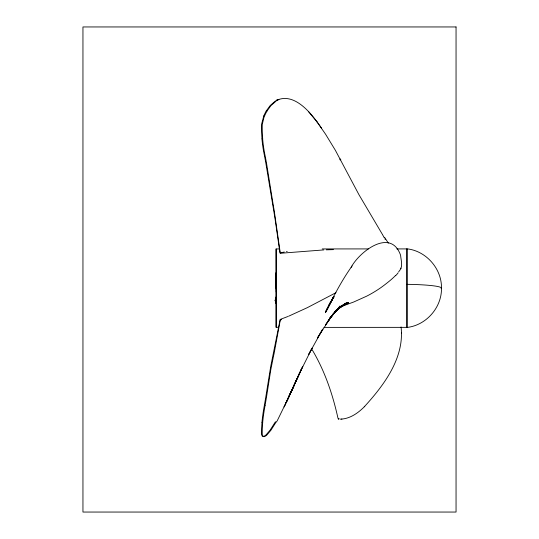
<?xml version="1.0" encoding="UTF-8"?>
<svg xmlns="http://www.w3.org/2000/svg" width="539" height="539" viewBox="0 0 539 539"><rect width="100%" height="100%" fill="white"/><g stroke="black" fill="none" stroke-linecap="round" stroke-linejoin="round"><path stroke-width="0.81" d="M323.926 327.389L406.932 327.355L406.911 248.917L396.845 248.924M276.163 296.901L276.136 303.686L276.103 297.151M279.471 248.951L276.116 248.957L276.096 250.251L276.13 327.22L278.656 327.382M276.143 327.362L276.17 288.574M351.132 267.344C359.439 251.551 390.829 227.485 400.592 255.257C400.901 259.825 403.199 266.421 399.763 270.403A25.421 23.312 65 0 0 398.88 271.515L398.665 271.804M339.065 418.432L338.896 418.958M263.793 115.925L261.597 124.111A7.182 2.641 -82.6 0 0 261.516 125.594A71.781 27.853 -82.1 0 0 262.008 138.853M299.172 373.803L292.333 389.131M296.457 379.928L285.953 402.956L293.061 387.528M287.786 399.15L301.308 369.458L287.786 399.15L277.026 421.195M284.936 405.2L284.1 406.965L293.748 386.133M292.798 388.235L302.75 366.385L297.063 378.782M288.587 397.398L291.7 390.593M290.683 392.837L294.503 384.523M292.226 389.508L286.701 401.467M300.425 371.452L312.061 348.12L308.604 354.601L322.733 329.107L317.383 338.074L330.299 318.03L325.408 325.051L332.859 314.56L327.806 321.52L335.386 311.353L330.171 318.226L340.122 305.984L329.491 318.441M327.961 307.56L325.435 312.62L330.03 303.484L326.614 310.262C334.234 295.035 342.157 279.862 352.075 265.976M327.288 308.914L332.004 299.63M331.283 301.031L325.549 312.202L333.776 296.652M333.769 296.666L326.068 310.996L329.861 303.848M330.171 303.241L333.324 297.616M333.715 296.908L328.561 305.889L332.893 298.485M276.204 298.498L274.856 300.479L276.251 302.109M266.899 111.182L270.949 105.583L276.305 100.928M266.172 111.074L270.221 105.496L275.577 100.854M275.429 421.781L270.127 430.122L266.118 434.818A35.183 10.147 -76.6 0 1 263.76 436.334L262.244 436.125L261.597 434.677A7.182 2.041 -74.5 0 1 261.516 433.686A71.781 21.54 -73.5 0 1 262.008 422.327M276.157 421.99L270.854 430.324L266.852 435.013A32.111 9.224 -76.6 0 1 263.834 436.711M276.251 298.714L275.638 300.075M331.694 300.546L333.459 297.723M332.691 298.896L330.124 302.985L333.513 297.616M333.115 298.242L333.951 296.922M331.849 299.617L334.14 296.686M329.531 318.401L338.735 308.241L332.839 314.298L340.756 306.448L334.746 312.276L342.514 305.074L336.397 310.653L345.418 303.248L335.305 311.104M364.297 406.77C383.701 385.574 404.749 357.815 401.056 326.937M364.741 406.332C358.233 413.036 349.831 418.992 340.143 419.167M335.245 311.158L346.57 302.803L336.349 310.1L347.803 302.568L336.329 309.925M338.694 419.153L338.593 419.174A0.674 0.674 0 0 1 338.297 418.864M341.396 306.657L348.221 302.595L341.807 306.388L348.659 302.918L342.265 306.105M335.972 292.684L307.432 307.607L288.628 316.204M287.907 316.494L281.291 319.014M278.522 99.594L276.399 100.409L278.892 99.425L276.48 100.395C292.947 92.58 308.53 110.192 317.175 122.077L321.433 127.992M280.913 319.149L280.536 319.277M280.165 319.405L270.713 366.459L266.03 395.545A160.339 36.665 -73.8 0 1 264.379 405.146M340.486 306.819L353.705 302.008L366.567 296.214A97.505 86.092 -37.6 0 0 372.429 293.027A99.21 74.328 -34.7 0 0 378.142 289.49A74.961 56.548 -34.7 0 0 383.68 285.582A86.247 36.881 -36.1 0 0 389.057 281.371A55.746 35.81 -33.8 0 0 392.951 278.003A52.088 29.504 -35.4 0 0 395.458 275.604M284.322 252.016L279.977 252.98L274.937 218.019L266.044 164.294A160.339 56.73 -86.1 0 0 264.386 155.434M286.485 251.585L287.206 251.45M281.58 319.654L280.32 319.876L274.156 353.254A168.956 52.303 -63 0 1 273.542 356.003L270.807 369.653L266.711 395.788A159.194 36.039 -73.9 0 1 265.073 405.375M341.544 419.093L341.888 419.059M323.845 249.914L280.314 253.276L274.169 210.311A168.956 89.919 -86.4 0 0 273.563 207.057L266.724 164.449A159.194 55.881 -86.2 0 0 265.08 155.589A110.751 54.614 -77.9 0 1 262.655 139.042M326.257 249.82L333.432 249.618M322.228 248.93L368.339 248.917M263.854 436.603L262.85 436.179L262.325 434.865A7.196 2.048 -74.9 0 1 262.244 433.875A71.876 23.224 -72.3 0 1 262.715 422.522M400.511 268.132L400.935 268.563M308.517 111.62L317.175 122.077M317.107 121.989L325.569 134.224L335.359 150.28L358.934 194.667L382.198 234.061M384.563 237.275L388.323 243.109M311.441 348.551C324.296 369.687 332.435 393.335 337.791 417.395A5.201 5.201 0 0 0 338.02 418.197L338.303 418.864M382.434 234.478L383.775 236.843M383.997 237.241L384.435 238.022M385.048 239.134L385.25 239.505M340.021 159.854L340.102 158.89A3.611 3.611 0 0 1 340.81 159.807M406.911 248.917L406.925 249.456M276.123 248.944L276.224 291.976M401.582 333.607L401.568 332.92M276.089 288.877L276.13 272.646L276.089 287.765M264.413 155.407A110.556 55.733 -77.2 0 1 261.954 138.9M263.787 115.905A35.183 11.939 -81.4 0 1 266.172 111.101M266.913 111.277A32.111 10.921 -81.5 0 0 263.861 117.704L262.325 124.239A7.196 2.607 -82.4 0 0 262.237 125.728A71.876 29.739 -81.3 0 0 262.709 138.995M261.961 422.374A110.556 45.855 -68.1 0 1 264.406 405.133M276.601 421.727A1.934 1.408 1.2 0 1 276.426 421.842M262.661 422.569A110.751 44.454 -68.6 0 1 265.1 405.362M398.173 272.747A23.453 18.38 -27.3 0 1 395.599 275.705M406.824 284.329A39.556 3.84 0 0 1 441.077 288.682M441.475 288.129C441.879 307.459 426.228 325.32 407.012 327.449L407.012 248.823C426.228 250.925 441.879 268.813 441.475 288.129M456.048 26.95L82.952 26.95L82.952 512.05L456.048 512.05L456.048 26.95"/></g></svg>
